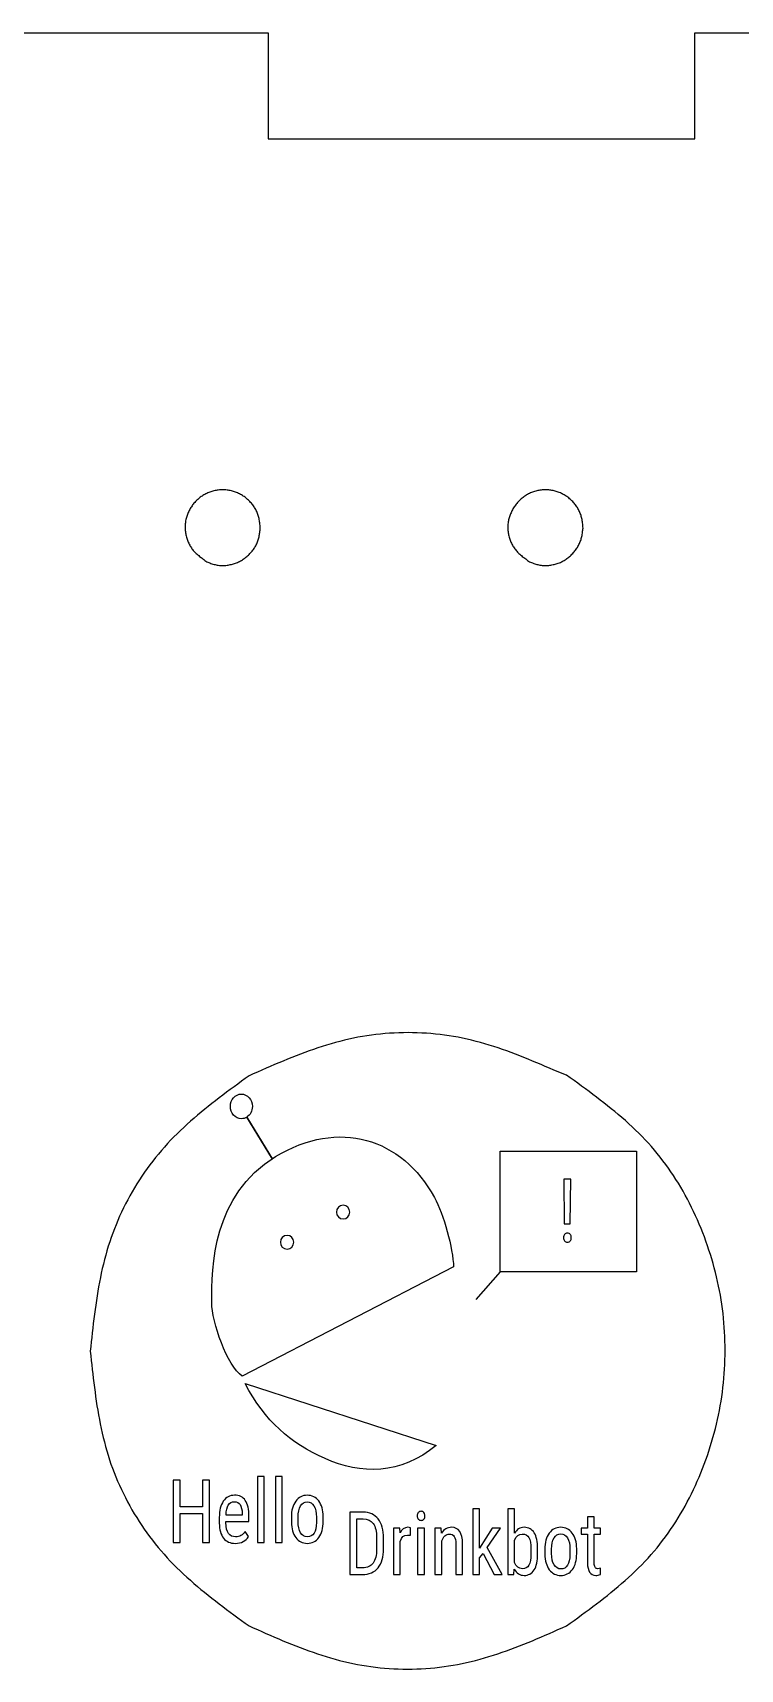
# Model space of a CAD drawing. Extents: x 296 to 898, y 544 to 846.
# Drawn here: x 806.8 to 839.9, y 769.6 to 846.3 of the extents above; entities that cross this region are included whole.
import ezdxf

# ---------------------------------------------------------------- set-up
doc = ezdxf.new("R2010")
doc.units = 0
doc.layers.get('0').update_dxf_attribs({"linetype": 'CONTINUOUS'})

msp = doc.modelspace()

# ---------------------------------------------------------------- linework, layer by layer
at = {"color": 7}
for p, q in [((797.807448, 846.316372), (817.809525, 846.316372)), ((817.809525, 846.316372), (817.809525, 841.342311)), ((837.811601, 841.342311), (837.811601, 846.316372)), ((837.811601, 846.316372), (857.813678, 846.316372)), ((817.809525, 841.342311), (837.811601, 841.342311))]:
    msp.add_line(p, q, dxfattribs=at)
at = {"color": 0}
for p, q in [((816.804094, 795.478218), (818.006933, 793.50592)), ((818.006933, 793.50592), (816.804094, 795.478218)), ((828.688224, 793.888481), (835.085804, 793.888481)), ((828.688224, 788.229636), (828.688224, 793.888481)), ((828.688224, 793.888481), (835.085802, 793.888481)), ((828.688224, 788.229636), (828.688224, 793.888481)), ((835.085802, 793.888481), (835.085802, 788.229636)), ((835.085804, 793.888481), (835.085804, 788.229636)), ((831.99858, 792.570227), (831.666563, 792.570227)), ((831.666563, 792.570227), (831.689768, 790.470265)), ((831.973589, 790.470265), (831.99858, 792.570227)), ((831.689768, 790.470265), (831.973589, 790.470265)), ((826.499478, 788.455542), (816.586769, 783.340505)), ((828.688224, 788.229636), (827.540445, 786.937506)), ((835.085804, 788.229636), (828.688224, 788.229636)), ((835.085802, 788.229636), (828.688224, 788.229636)), ((816.724265, 782.992045), (825.689069, 780.091033)), ((813.677457, 778.465081), (813.350795, 778.465081)), ((813.350795, 778.465081), (813.350795, 775.539201)), ((813.677457, 777.207113), (813.677457, 778.465081)), ((815.051937, 778.465081), (814.72349, 778.465081)), ((814.72349, 778.465081), (814.72349, 777.207113)), ((815.051937, 775.539201), (815.051937, 778.465081)), ((817.625962, 778.625843), (817.310011, 778.625843)), ((817.310011, 778.625843), (817.310011, 775.539201)), ((817.625962, 775.539201), (817.625962, 778.625843)), ((818.463146, 778.625843), (818.147194, 778.625843)), ((818.147194, 778.625843), (818.147194, 775.539201)), ((818.463146, 775.539201), (818.463146, 778.625843)), ((814.72349, 777.207113), (813.677457, 777.207113)), ((813.677457, 775.539201), (813.677457, 776.891616)), ((813.677457, 776.891616), (814.72349, 776.891616)), ((814.72349, 776.891616), (814.72349, 775.539201)), ((815.514262, 776.714777), (815.514262, 776.451529)), ((815.828429, 776.469614), (815.828429, 776.519853)), ((815.828429, 776.519853), (816.906592, 776.519853)), ((816.59064, 776.825302), (815.830214, 776.825302)), ((816.59064, 776.87353), (816.59064, 776.825302)), ((816.906592, 776.519853), (816.906592, 776.752958)), ((818.89334, 776.726835), (818.89334, 776.48971)), ((819.209292, 776.521862), (819.209292, 776.728844)), ((820.071465, 776.726835), (820.071465, 776.481671)), ((820.387417, 776.521862), (820.387417, 776.750949)), ((822.255526, 776.961152), (821.636118, 776.961152)), ((821.636118, 776.961152), (821.636118, 774.035272)), ((821.96278, 774.350768), (821.96278, 776.645655)), ((821.96278, 776.645655), (822.255526, 776.645655)), ((827.714174, 777.121914), (827.398222, 777.121914)), ((827.398222, 777.121914), (827.398222, 774.035272)), ((827.714174, 775.275153), (827.714174, 777.121914)), ((829.359979, 777.121914), (829.045812, 777.121914)), ((829.045812, 777.121914), (829.045812, 774.035272)), ((829.359979, 775.970452), (829.359979, 777.121914)), ((832.781898, 776.736084), (832.781898, 776.209586)), ((833.096065, 776.736084), (832.781898, 776.736084)), ((833.096065, 776.209586), (833.096065, 776.736084)), ((816.890527, 775.824554), (816.726303, 776.049622)), ((822.891, 775.750628), (822.891, 775.231729)), ((823.214092, 775.24903), (823.214092, 775.739356)), ((823.985228, 776.209586), (823.678202, 776.209586)), ((823.678202, 776.209586), (823.678202, 774.035272)), ((823.990584, 775.988538), (823.985228, 776.209586)), ((824.476114, 775.876004), (824.474329, 776.221643)), ((825.131223, 776.209586), (824.815271, 776.209586)), ((824.815271, 776.209586), (824.815271, 774.035272)), ((825.131223, 774.035272), (825.131223, 776.209586)), ((825.627464, 776.209586), (825.627464, 774.035272)), ((825.925565, 776.209586), (825.627464, 776.209586)), ((825.93449, 775.974471), (825.925565, 776.209586)), ((828.315732, 776.209586), (827.714174, 775.275153)), ((828.080107, 775.301277), (828.69416, 776.209586)), ((828.69416, 776.209586), (828.315732, 776.209586)), ((832.781898, 776.209586), (832.487367, 776.209586)), ((832.487367, 776.209586), (832.487367, 775.922223)), ((832.487367, 775.922223), (832.781898, 775.922223)), ((832.781898, 775.922223), (832.781898, 774.571817)), ((833.387026, 776.209586), (833.096065, 776.209586)), ((833.096065, 774.572131), (833.096065, 775.922223)), ((833.096065, 775.922223), (833.387026, 775.922223)), ((833.387026, 775.922223), (833.387026, 776.209586)), ((813.350795, 775.539201), (813.677457, 775.539201)), ((814.72349, 775.539201), (815.051937, 775.539201)), ((817.310011, 775.539201), (817.625962, 775.539201)), ((818.147194, 775.539201), (818.463146, 775.539201)), ((823.994154, 774.035272), (823.994154, 775.59065)), ((825.943416, 774.035272), (825.943416, 775.614765)), ((826.609235, 775.46405), (826.609235, 774.035272)), ((826.923402, 774.035272), (826.923402, 775.480126)), ((827.714174, 774.812961), (827.881967, 775.02999)), ((827.881967, 775.02999), (828.406769, 774.035272)), ((828.774487, 774.035272), (828.080107, 775.301277)), ((829.359979, 774.603593), (829.359979, 775.637246)), ((830.129331, 775.221775), (830.129331, 775.003019)), ((830.443498, 775.017933), (830.443498, 775.232953)), ((830.78087, 775.222906), (830.78087, 774.985781)), ((831.096822, 775.017933), (831.096822, 775.224915)), ((831.958995, 775.222906), (831.958995, 774.977743)), ((832.274947, 775.017933), (832.274947, 775.24702)), ((822.22518, 774.350768), (821.96278, 774.350768)), ((827.714174, 774.035272), (827.714174, 774.812961)), ((829.333204, 774.035272), (829.349269, 774.292492)), ((833.385241, 774.03502), (833.388811, 774.334692)), ((821.636118, 774.035272), (822.21804, 774.035272)), ((823.678202, 774.035272), (823.994154, 774.035272)), ((824.815271, 774.035272), (825.131223, 774.035272)), ((825.627464, 774.035272), (825.943416, 774.035272)), ((826.609235, 774.035272), (826.923402, 774.035272)), ((827.398222, 774.035272), (827.714174, 774.035272)), ((828.406769, 774.035272), (828.774487, 774.035272)), ((829.045812, 774.035272), (829.333204, 774.035272))]:
    msp.add_line(p, q, dxfattribs=at)
at = {"color": 7}
for points in [[(815.167096, 824.814015), (815.101612, 824.794172), (815.037265, 824.770518), (814.974532, 824.74316)], [(815.366645, 824.861799), (815.299282, 824.849919), (815.232607, 824.833833), (815.167096, 824.814015)], [(815.57085, 824.885876), (815.502402, 824.881907), (815.434166, 824.87397), (815.366645, 824.861799)], [(815.776458, 824.885903), (815.70801, 824.889845), (815.639324, 824.889845), (815.57085, 824.885876)], [(815.980743, 824.861826), (815.913221, 824.873732), (815.844958, 824.881934), (815.776458, 824.885903)], [(816.18045, 824.814015), (816.114886, 824.833859), (816.048185, 824.84984), (815.980743, 824.861826)], [(816.373093, 824.74316), (816.310334, 824.770544), (816.245987, 824.794198), (816.18045, 824.814015)], [(830.30076, 824.81428), (830.235196, 824.794436), (830.170823, 824.770941), (830.10809, 824.743557)], [(830.500494, 824.861958), (830.433078, 824.849919), (830.366324, 824.834018), (830.30076, 824.81428)], [(830.704779, 824.88577), (830.636304, 824.881802), (830.568042, 824.873864), (830.500494, 824.861958)], [(830.91036, 824.885903), (830.841912, 824.889766), (830.773226, 824.889766), (830.704779, 824.88577)], [(831.114592, 824.861826), (831.04707, 824.873732), (830.978834, 824.881934), (830.91036, 824.885903)], [(831.314273, 824.814042), (831.248735, 824.833886), (831.182034, 824.849866), (831.114592, 824.861826)], [(831.506916, 824.743186), (831.444183, 824.770571), (831.37981, 824.794224), (831.314273, 824.814042)], [(814.206394, 824.095724), (814.168876, 824.039871), (814.134454, 823.981927), (814.103418, 823.922237)], [(814.327943, 824.256882), (814.284552, 824.205421), (814.243938, 824.151604), (814.206394, 824.095724)], [(814.467564, 824.405208), (814.418351, 824.358376), (814.371732, 824.30882), (814.327943, 824.256882)], [(814.622689, 824.537049), (814.568529, 824.496066), (814.51675, 824.452012), (814.467564, 824.405208)], [(814.791758, 824.650159), (814.733232, 824.615842), (814.676797, 824.577981), (814.622689, 824.537049)], [(814.974532, 824.74316), (814.911826, 824.715828), (814.85076, 824.684766), (814.791758, 824.650159)], [(816.555603, 824.650159), (816.496733, 824.684793), (816.43572, 824.715828), (816.373093, 824.74316)], [(816.724169, 824.537049), (816.670247, 824.578007), (816.61397, 824.615842), (816.555603, 824.650159)], [(816.879029, 824.405234), (816.82987, 824.451959), (816.778197, 824.496066), (816.724169, 824.537049)], [(817.019444, 824.256882), (816.975232, 824.308714), (816.928401, 824.358297), (816.879029, 824.405234)], [(817.142978, 824.095672), (817.104772, 824.151604), (817.063418, 824.205368), (817.019444, 824.256882)], [(817.246906, 823.922184), (817.215923, 823.982139), (817.181025, 824.039977), (817.142978, 824.095672)], [(829.340402, 824.084982), (829.302937, 824.028229), (829.268541, 823.969439), (829.237479, 823.908929)], [(829.461793, 824.249051), (829.418454, 824.196557), (829.377893, 824.141788), (829.340402, 824.084982)], [(829.601016, 824.400233), (829.551883, 824.35245), (829.505449, 824.301914), (829.461793, 824.249051)], [(829.756009, 824.53488), (829.701796, 824.493049), (829.65007, 824.447991), (829.601016, 824.400233)], [(829.925607, 824.650159), (829.86679, 824.615287), (829.810169, 824.576684), (829.756009, 824.53488)], [(830.10809, 824.743557), (830.045437, 824.716199), (829.984424, 824.685031), (829.925607, 824.650159)], [(831.689452, 824.650159), (831.630556, 824.684819), (831.569543, 824.715855), (831.506916, 824.743186)], [(831.858044, 824.537049), (831.804096, 824.577981), (831.747819, 824.615842), (831.689452, 824.650159)], [(832.012905, 824.405234), (831.963745, 824.451959), (831.912072, 824.496039), (831.858044, 824.537049)], [(832.153293, 824.256882), (832.109108, 824.308714), (832.062276, 824.358297), (832.012905, 824.405234)], [(832.276827, 824.095672), (832.238621, 824.151604), (832.197267, 824.205368), (832.153293, 824.256882)], [(832.380755, 823.922184), (832.349773, 823.982139), (832.314874, 824.039977), (832.276827, 824.095672)], [(813.922311, 823.338778), (813.913844, 823.270595), (813.909875, 823.201936), (813.909875, 823.13325)], [(813.959564, 823.541475), (813.94316, 823.474747), (813.930645, 823.407014), (813.922311, 823.338778)], [(814.020894, 823.738167), (813.996553, 823.673926), (813.976048, 823.608203), (813.959564, 823.541475)], [(814.103418, 823.922237), (814.072382, 823.862547), (814.044786, 823.801084), (814.020894, 823.738167)], [(817.326493, 823.738167), (817.304532, 823.801296), (817.277598, 823.862785), (817.246906, 823.922184)], [(817.380283, 823.541608), (817.36626, 823.608124), (817.348903, 823.674005), (817.326493, 823.738167)], [(817.41399, 823.338963), (817.404942, 823.406855), (817.394358, 823.474562), (817.380283, 823.541608)], [(817.437485, 823.097954), (817.430077, 823.166587), (817.422986, 823.270516), (817.41399, 823.338963)], [(829.057112, 823.333354), (829.048646, 823.267023), (829.043883, 823.200136), (829.043619, 823.13325)], [(829.09463, 823.53076), (829.078226, 823.465778), (829.065711, 823.399844), (829.057112, 823.333354)], [(829.154744, 823.722503), (829.131196, 823.659797), (829.110982, 823.595741), (829.09463, 823.53076)], [(829.237479, 823.908929), (829.206443, 823.848418), (829.178768, 823.786162), (829.154744, 823.722503)], [(832.460342, 823.738167), (832.438382, 823.801296), (832.411447, 823.862785), (832.380755, 823.922184)], [(832.514132, 823.541608), (832.500109, 823.608124), (832.482752, 823.674005), (832.460342, 823.738167)], [(832.54784, 823.338963), (832.538791, 823.406855), (832.528208, 823.474562), (832.514132, 823.541608)], [(832.571388, 823.097954), (832.563979, 823.166587), (832.556835, 823.270516), (832.54784, 823.338963)], [(813.909875, 823.13325), (813.909928, 823.06467), (813.914347, 822.99609), (813.922549, 822.928012)], [(813.922549, 822.928012), (813.931148, 822.859856), (813.943583, 822.792228), (813.96004, 822.725553)], [(813.96004, 822.725553), (813.976444, 822.658719), (813.99687, 822.592838), (814.020894, 822.528306)], [(814.020894, 822.528306), (814.044442, 822.464965), (814.071694, 822.40292), (814.102386, 822.342675)], [(817.246906, 822.309073), (817.277624, 822.368472), (817.304479, 822.429934), (817.326493, 822.493037)], [(817.326493, 822.493037), (817.348982, 822.557199), (817.366313, 822.62308), (817.380283, 822.689596)], [(817.380283, 822.689596), (817.394305, 822.756668), (817.404889, 822.824349), (817.413938, 822.892267)], [(817.413938, 822.892267), (817.422933, 822.960688), (817.430342, 823.029321), (817.437485, 823.097954)], [(829.043619, 823.13325), (829.043486, 823.064723), (829.047931, 822.996143), (829.056398, 822.928118)], [(829.056398, 822.928118), (829.064838, 822.859935), (829.077274, 822.792308), (829.093731, 822.725633)], [(829.093731, 822.725633), (829.110135, 822.658746), (829.13064, 822.592838), (829.154744, 822.528306)], [(829.154744, 822.528306), (829.178292, 822.464939), (829.205649, 822.402894), (829.236394, 822.342648)], [(832.380702, 822.322355), (832.41142, 822.382574), (832.438276, 822.44483), (832.460342, 822.508701)], [(832.460342, 822.508701), (832.482038, 822.571354), (832.499024, 822.635595), (832.512862, 822.700418)], [(832.512862, 822.700418), (832.526885, 822.765717), (832.537468, 822.831651), (832.546781, 822.897771)], [(832.546781, 822.897771), (832.556042, 822.964366), (832.563715, 823.031173), (832.571388, 823.097954)], [(814.102386, 822.342675), (814.133025, 822.282588), (814.167183, 822.2243), (814.204912, 822.168394)], [(814.204912, 822.168394), (814.242404, 822.112858), (814.28344, 822.05965), (814.327943, 822.009591)], [(814.327943, 822.009591), (814.372684, 821.959293), (814.420944, 821.912171), (814.471268, 821.867457)], [(814.471268, 821.867457), (814.521857, 821.822477), (814.574535, 821.779906), (814.628113, 821.738578)], [(814.628113, 821.738578), (814.682035, 821.697012), (814.73691, 821.656689), (814.791758, 821.616341)], [(816.555603, 821.581045), (816.613943, 821.615282), (816.670194, 821.653091), (816.724063, 821.693996)], [(816.724063, 821.693996), (816.778117, 821.735006), (816.82979, 821.779139), (816.878977, 821.825864)], [(816.878977, 821.825864), (816.928374, 821.872854), (816.975205, 821.922463), (817.019444, 821.974322)], [(817.019444, 821.974322), (817.063418, 822.025889), (817.104798, 822.079652), (817.143004, 822.135585)], [(817.143004, 822.135585), (817.181025, 822.19128), (817.215923, 822.249118), (817.246906, 822.309073)], [(829.236394, 822.342648), (829.267033, 822.282588), (829.301164, 822.2243), (829.338867, 822.168367)], [(829.338867, 822.168367), (829.376332, 822.112831), (829.417316, 822.05965), (829.461793, 822.009591)], [(829.461793, 822.009591), (829.506507, 821.959293), (829.554767, 821.912171), (829.605064, 821.867457)], [(829.605064, 821.867457), (829.655679, 821.822477), (829.708331, 821.779906), (829.761936, 821.738578)], [(829.761936, 821.738578), (829.815884, 821.697012), (829.870733, 821.656689), (829.925607, 821.616341)], [(831.689452, 821.581045), (831.74811, 821.615838), (831.804493, 821.654414), (831.858415, 821.696165)], [(831.858415, 821.696165), (831.912522, 821.738049), (831.964142, 821.783134), (832.013196, 821.830865)], [(832.013196, 821.830865), (832.062488, 821.878807), (832.109187, 821.929396), (832.153293, 821.982153)], [(832.153293, 821.982153), (832.19724, 822.034726), (832.238595, 822.089442), (832.2768, 822.146301)], [(832.2768, 822.146301), (832.314821, 822.202895), (832.34972, 822.261606), (832.380702, 822.322355)], [(814.791758, 821.616341), (814.854305, 821.552629), (814.916853, 821.524239), (814.980062, 821.497331)], [(814.980062, 821.497331), (815.042821, 821.470634), (815.106242, 821.445473), (815.170853, 821.423486)], [(815.170853, 821.423486), (815.234988, 821.40179), (815.300287, 821.383031), (815.366645, 821.369378)], [(815.366645, 821.369378), (815.433425, 821.35562), (815.501291, 821.346889), (815.569368, 821.342867)], [(815.569368, 821.342867), (815.638001, 821.338634), (815.706872, 821.339163), (815.775452, 821.342867)], [(815.775452, 821.342867), (815.844297, 821.348159), (815.912877, 821.35689), (815.980743, 821.369326)], [(815.980743, 821.369326), (816.048291, 821.381814), (816.115151, 821.39798), (816.180847, 821.417877)], [(816.180847, 821.417877), (816.246305, 821.43772), (816.310625, 821.461268), (816.373358, 821.48852)], [(816.373358, 821.48852), (816.435879, 821.515693), (816.496812, 821.54657), (816.555603, 821.581045)], [(829.925607, 821.616341), (829.988155, 821.552629), (830.050702, 821.524213), (830.113938, 821.497304)], [(830.113938, 821.497304), (830.176697, 821.470608), (830.240117, 821.44542), (830.304729, 821.423459)], [(830.304729, 821.423459), (830.368864, 821.401763), (830.434163, 821.383004), (830.500494, 821.369378)], [(830.500494, 821.369378), (830.567275, 821.35562), (830.635087, 821.347153), (830.703165, 821.34292)], [(830.703165, 821.34292), (830.771771, 821.338687), (830.840642, 821.339216), (830.909222, 821.34292)], [(830.909222, 821.34292), (830.978093, 821.348265), (831.0467, 821.356996), (831.114592, 821.369431)], [(831.114592, 821.369431), (831.182193, 821.381814), (831.249106, 821.397795), (831.314908, 821.417612)], [(831.314908, 821.417612), (831.380392, 821.437456), (831.444765, 821.460818), (831.507498, 821.488123)], [(831.507498, 821.488123), (831.569993, 821.515323), (831.630847, 821.546279), (831.689452, 821.581045)], [(825.224861, 799.411184), (824.651588, 799.449602), (824.075934, 799.449469), (823.502688, 799.410946)], [(820.132902, 798.723982), (819.58368, 798.540705), (819.043744, 798.331393), (818.509127, 798.109699)], [(821.802687, 799.180282), (821.237352, 799.063495), (820.680536, 798.906677), (820.132902, 798.723982)], [(823.502688, 799.410946), (822.931638, 799.372555), (822.362995, 799.296064), (821.802687, 799.180282)], [(826.924385, 799.180282), (826.364315, 799.296434), (825.795779, 799.372926), (825.224861, 799.411184)], [(828.586286, 798.724167), (828.04135, 798.906836), (827.487154, 799.063575), (826.924385, 799.180282)], [(830.202255, 798.109858), (829.670284, 798.331552), (829.132942, 798.540917), (828.586286, 798.724167)], [(818.509127, 798.109699), (817.971944, 797.886946), (817.440131, 797.651705), (816.908319, 797.416438)], [(831.795232, 797.451707), (831.266039, 797.651732), (830.736846, 797.887026), (830.202255, 798.109858)], [(816.908319, 797.416438), (816.439398, 797.075496), (815.97045, 796.734527), (815.509652, 796.382631)], [(833.205938, 796.41327), (832.741329, 796.767018), (832.268281, 797.109362), (831.795232, 797.451707)], [(815.509652, 796.382631), (815.051076, 796.032455), (814.600544, 795.671431), (814.167976, 795.289293)], [(834.554545, 795.314852), (834.120311, 795.699503), (833.667292, 796.062009), (833.205938, 796.41327)], [(814.167976, 795.289293), (813.736705, 794.90832), (813.32332, 794.506312), (812.94031, 794.076867)], [(835.778931, 794.096472), (835.39854, 794.529013), (834.98579, 794.932847), (834.554545, 795.314852)], [(812.94031, 794.076867), (812.558807, 793.649115), (812.207493, 793.194084), (811.88822, 792.717808)], [(836.811309, 792.739477), (836.498466, 793.214563), (836.154454, 793.669514), (835.778931, 794.096472)], [(811.88822, 792.717808), (811.567678, 792.2396), (811.279441, 791.739961), (811.02589, 791.223097)], [(837.663585, 791.247492), (837.410114, 791.761524), (837.12656, 792.26074), (836.811309, 792.739477)], [(811.02589, 791.223097), (810.773319, 790.708271), (810.55517, 790.176353), (810.375545, 789.631973)], [(838.335865, 789.65941), (838.14211, 790.200827), (837.918008, 790.731607), (837.663585, 791.247492)], [(810.375545, 789.631973), (810.194517, 789.083306), (810.052621, 788.521993), (809.937977, 787.955705)], [(838.83262, 787.985682), (838.697153, 788.552314), (838.532053, 789.111299), (838.335865, 789.65941)], [(809.937977, 787.955705), (809.822962, 787.387697), (809.735359, 786.814716), (809.661223, 786.240199)], [(839.135965, 786.272743), (839.073179, 786.848926), (838.96761, 787.421088), (838.83262, 787.985682)], [(809.661223, 786.240199), (809.586716, 785.662852), (809.525809, 785.083944), (809.464875, 784.505036)], [(839.238676, 784.540331), (839.218568, 785.119133), (839.198592, 785.697936), (839.135965, 786.272743)], [(809.464875, 784.505036), (809.524856, 783.927027), (809.584837, 783.384287), (809.658444, 782.807813)], [(839.13398, 782.805088), (839.197454, 783.380794), (839.218065, 783.960576), (839.238676, 784.540331)], [(809.658444, 782.807813), (809.731681, 782.23417), (809.818385, 781.662061), (809.932526, 781.0949)], [(838.827619, 781.089609), (838.963642, 781.65497), (839.070348, 782.227978), (839.13398, 782.805088)], [(809.932526, 781.0949), (810.046324, 780.529512), (810.187399, 779.969045), (810.367687, 779.421226)], [(838.328007, 779.413394), (838.525015, 779.962351), (838.691094, 780.52213), (838.827619, 781.089609)], [(810.367687, 779.421226), (810.546518, 778.877904), (810.7639, 778.347044), (811.015678, 777.833196)], [(837.653319, 777.822322), (837.90851, 778.339186), (838.133353, 778.870998), (838.328007, 779.413394)], [(811.015678, 777.833196), (811.26846, 777.317285), (811.555904, 776.818546), (811.875547, 776.341184)], [(836.798583, 776.327611), (837.114707, 776.807222), (837.399081, 777.307363), (837.653319, 777.822322)], [(811.875547, 776.341184), (812.19392, 775.865702), (812.544255, 775.411386), (812.92462, 774.984163)], [(835.763241, 774.968473), (836.139876, 775.396013), (836.484866, 775.851705), (836.798583, 776.327611)], [(812.92462, 774.984163), (813.308901, 774.552575), (813.723847, 774.148609), (814.156784, 773.76581)], [(834.543327, 773.756073), (834.972905, 774.136253), (835.38412, 774.538102), (835.763241, 774.968473)], [(814.156784, 773.76581), (814.591045, 773.381846), (815.043403, 773.019156), (815.503831, 772.667392)], [(833.200117, 772.662735), (833.659566, 773.012409), (834.11076, 773.373247), (834.543327, 773.756073)], [(815.503831, 772.667392), (815.966561, 772.313882), (816.43744, 771.971406), (816.908319, 771.628929)], [(831.795232, 771.628929), (832.266323, 771.969765), (832.737387, 772.310601), (833.200117, 772.662735)], [(816.908319, 771.628929), (817.437512, 771.393635), (817.966705, 771.158341), (818.501322, 770.935535)], [(830.19445, 770.935694), (830.731634, 771.158447), (831.263446, 771.393688), (831.795232, 771.628929)], [(818.501322, 770.935535), (819.033293, 770.713814), (819.570636, 770.504476), (820.117291, 770.321226)], [(820.117291, 770.321226), (820.662227, 770.138557), (821.216423, 769.981792), (821.779166, 769.865084)], [(826.900864, 769.865084), (827.466199, 769.981898), (828.023041, 770.13869), (828.570649, 770.321411)], [(828.570649, 770.321411), (829.119872, 770.504661), (829.659833, 770.714), (830.19445, 770.935694)], [(821.779166, 769.865084), (822.339262, 769.748932), (822.907799, 769.672441), (823.478717, 769.634182)], [(823.478717, 769.634182), (824.051963, 769.595765), (824.627617, 769.595923), (825.200863, 769.634447)], [(825.200863, 769.634447), (825.771913, 769.672838), (826.340582, 769.749329), (826.900864, 769.865084)]]:
    msp.add_open_spline(points, degree=3, dxfattribs=at)
at = {"color": 0}
for points in [[(816.036251, 795.981665), (816.036251, 796.301296), (816.266417, 796.56041), (816.550342, 796.56041)], [(816.550342, 796.56041), (816.834267, 796.56041), (817.064433, 796.301296), (817.064433, 795.981665)], [(816.550342, 795.402919), (816.266417, 795.402919), (816.036251, 795.662033), (816.036251, 795.981665)], [(817.064433, 795.981665), (817.064433, 795.765921), (816.95957, 795.577747), (816.804094, 795.478218)], [(816.804094, 795.478218), (816.729227, 795.430291), (816.642625, 795.402919), (816.550342, 795.402919)], [(818.151522, 793.626494), (821.115814, 795.428009), (824.079836, 794.493392), (825.601988, 791.71818)], [(815.162476, 786.780266), (815.162476, 788.455542), (815.187232, 791.824979), (818.151522, 793.626494)], [(821.319965, 791.351703), (821.146456, 791.351703), (821.005799, 791.207748), (821.005799, 791.030176)], [(821.005799, 791.030176), (821.005799, 790.852605), (821.146456, 790.70865), (821.319965, 790.70865)], [(821.634132, 791.030176), (821.634132, 791.207748), (821.493474, 791.351703), (821.319965, 791.351703)], [(821.319965, 790.70865), (821.493474, 790.70865), (821.634132, 790.852605), (821.634132, 791.030176)], [(825.601988, 791.71818), (826.029129, 790.939405), (826.476385, 789.318727), (826.499478, 788.455542)], [(818.692388, 789.93699), (818.518879, 789.93699), (818.378221, 789.793039), (818.378221, 789.615464)], [(818.692388, 789.93699), (818.518879, 789.93699), (818.378221, 789.793039), (818.378221, 789.615466)], [(818.378221, 789.615466), (818.378221, 789.437891), (818.518879, 789.293939), (818.692388, 789.293939)], [(818.378221, 789.615464), (818.378221, 789.437891), (818.518879, 789.293939), (818.692388, 789.293939)], [(819.006555, 789.615464), (819.006555, 789.793039), (818.865898, 789.93699), (818.692388, 789.93699)], [(819.006555, 789.615466), (819.006555, 789.793039), (818.865898, 789.93699), (818.692388, 789.93699)], [(818.692388, 789.293939), (818.865898, 789.293939), (819.006555, 789.437891), (819.006555, 789.615466)], [(818.692388, 789.293939), (818.865898, 789.293939), (819.006555, 789.437891), (819.006555, 789.615464)], [(831.704048, 789.982954), (831.674289, 789.942072), (831.659423, 789.89152), (831.659423, 789.831234)], [(831.659423, 789.831234), (831.659423, 789.770948), (831.674289, 789.721023), (831.704048, 789.681524)], [(831.839711, 790.044244), (831.77902, 790.044244), (831.733781, 790.023804), (831.704048, 789.982954)], [(831.704048, 789.681524), (831.733781, 789.642024), (831.77902, 789.622242), (831.839711, 789.622242)], [(831.974482, 789.982954), (831.944136, 790.023804), (831.899203, 790.044244), (831.839711, 790.044244)], [(831.839711, 789.622242), (831.899203, 789.622242), (831.944136, 789.642024), (831.974482, 789.681524)], [(832.02, 789.831234), (832.02, 789.89152), (832.004827, 789.942072), (831.974482, 789.982954)], [(831.974482, 789.681524), (832.004827, 789.721023), (832.02, 789.770948), (832.02, 789.831234)], [(816.586769, 783.340505), (815.888156, 783.793149), (815.162476, 785.903594), (815.162476, 786.780266)], [(820.479749, 779.469585), (818.820134, 780.221401), (817.660102, 781.214362), (816.724265, 782.992045)], [(825.689069, 780.091033), (824.031214, 778.717767), (822.139366, 778.717767), (820.479749, 779.469585)], [(815.702584, 777.477395), (815.577017, 777.293177), (815.514262, 777.038972), (815.514262, 776.714777)], [(816.228277, 777.753706), (816.003363, 777.753706), (815.828122, 777.661581), (815.702584, 777.477395)], [(815.830214, 776.825302), (815.838525, 777.038312), (815.874226, 777.19537), (815.937316, 777.296537)], [(815.937316, 777.296537), (816.000378, 777.397673), (816.097356, 777.448257), (816.228277, 777.448257)], [(816.735228, 777.510552), (816.623357, 777.672634), (816.454364, 777.753706), (816.228277, 777.753706)], [(816.228277, 777.448257), (816.34609, 777.448257), (816.433836, 777.404047), (816.491571, 777.315628)], [(816.491571, 777.315628), (816.549277, 777.227208), (816.582301, 777.079822), (816.59064, 776.87353)], [(816.906592, 776.752958), (816.904193, 777.095898), (816.847072, 777.34844), (816.735228, 777.510552)], [(819.097727, 777.477395), (818.96145, 777.293177), (818.89334, 777.042991), (818.89334, 776.726835)], [(819.637701, 777.753706), (819.413957, 777.753706), (819.233975, 777.661581), (819.097727, 777.477395)], [(819.209292, 776.728844), (819.209292, 776.949893), (819.248256, 777.125036), (819.326212, 777.254337)], [(819.326212, 777.254337), (819.40414, 777.383606), (819.507979, 777.448257), (819.637701, 777.448257)], [(820.177675, 777.484428), (820.041398, 777.663936), (819.861416, 777.753706), (819.637701, 777.753706)], [(819.637701, 777.448257), (819.769794, 777.448257), (819.875111, 777.383606), (819.953653, 777.254337)], [(819.953653, 777.254337), (820.032194, 777.125036), (820.071465, 776.949202), (820.071465, 776.726835)], [(820.387417, 776.750949), (820.383847, 777.060417), (820.313924, 777.304889), (820.177675, 777.484428)], [(815.514262, 776.451529), (815.516633, 776.13936), (815.582093, 775.902581), (815.710616, 775.741159)], [(815.945349, 775.961202), (815.867393, 776.067017), (815.828429, 776.236508), (815.828429, 776.469614)], [(818.89334, 776.48971), (818.898081, 776.185579), (818.968005, 775.944435), (819.103082, 775.766278)], [(819.326212, 775.99436), (819.248256, 776.122279), (819.209292, 776.298113), (819.209292, 776.521862)], [(820.071465, 776.481671), (820.063126, 776.028836), (819.919737, 775.802449), (819.641271, 775.802449)], [(820.183923, 775.774316), (820.319586, 775.957843), (820.387417, 776.207025), (820.387417, 776.521862)], [(822.962401, 776.640631), (822.794608, 776.854301), (822.558983, 776.961152), (822.255526, 776.961152)], [(822.255526, 776.645655), (822.468531, 776.645655), (822.627707, 776.573563), (822.733024, 776.429442)], [(822.733024, 776.429442), (822.838341, 776.285289), (822.891, 776.059028), (822.891, 775.750628)], [(823.214092, 775.739356), (823.214092, 776.126505), (823.130195, 776.42693), (822.962401, 776.640631)], [(824.842047, 776.939047), (824.812287, 776.897506), (824.797421, 776.846608), (824.797421, 776.786322)], [(824.797421, 776.786322), (824.797421, 776.726036), (824.812287, 776.675798), (824.842047, 776.635607)], [(824.975925, 777.001342), (824.916405, 777.001342), (824.871779, 776.980556), (824.842047, 776.939047)], [(824.842047, 776.635607), (824.871779, 776.595417), (824.916405, 776.575321), (824.975925, 776.575321)], [(825.110695, 776.938042), (825.080349, 776.980242), (825.035417, 777.001342), (824.975925, 777.001342)], [(824.975925, 776.575321), (825.036616, 776.575321), (825.081828, 776.595417), (825.111588, 776.635607)], [(825.156214, 776.786322), (825.156214, 776.845258), (825.141041, 776.895842), (825.110695, 776.938042)], [(825.111588, 776.635607), (825.14132, 776.675798), (825.156214, 776.726036), (825.156214, 776.786322)], [(815.710616, 775.741159), (815.839139, 775.579705), (816.023584, 775.49901), (816.263978, 775.49901)], [(816.281829, 775.802449), (816.135455, 775.802449), (816.023277, 775.855357), (815.945349, 775.961202)], [(816.263978, 775.49901), (816.544815, 775.49901), (816.753664, 775.607525), (816.890527, 775.824554)], [(816.527271, 775.861731), (816.456455, 775.822199), (816.374651, 775.802449), (816.281829, 775.802449)], [(816.726303, 776.049622), (816.664412, 775.963871), (816.598059, 775.90123), (816.527271, 775.861731)], [(819.103082, 775.766278), (819.238131, 775.588089), (819.417527, 775.49901), (819.641271, 775.49901)], [(819.641271, 775.802449), (819.509178, 775.802449), (819.40414, 775.866409), (819.326212, 775.99436)], [(819.641271, 775.49901), (819.867357, 775.49901), (820.04826, 775.590758), (820.183923, 775.774316)], [(824.349376, 776.249777), (824.194664, 776.249777), (824.075066, 776.162676), (823.990584, 775.988538)], [(823.994154, 775.59065), (824.058415, 775.790253), (824.171458, 775.890071), (824.333311, 775.890071)], [(824.333311, 775.890071), (824.384463, 775.890071), (824.432074, 775.885361), (824.476114, 775.876004)], [(824.474329, 776.221643), (824.440999, 776.240389), (824.399357, 776.249777), (824.349376, 776.249777)], [(826.403956, 776.249777), (826.213542, 776.249777), (826.057044, 776.157998), (825.93449, 775.974471)], [(825.943416, 775.614765), (825.981487, 775.709872), (826.031775, 775.786894), (826.094251, 775.845861)], [(826.094251, 775.845861), (826.156728, 775.904797), (826.227237, 775.93428), (826.305778, 775.93428)], [(826.305778, 775.93428), (826.406912, 775.93428), (826.482776, 775.898423), (826.533371, 775.82677)], [(826.923402, 775.480126), (826.918632, 775.993216), (826.745484, 776.249777), (826.403956, 776.249777)], [(826.533371, 775.82677), (826.583938, 775.755086), (826.609235, 775.634169), (826.609235, 775.46405)], [(829.806239, 776.249777), (829.612255, 776.249777), (829.463511, 776.156648), (829.359979, 775.970452)], [(829.359979, 775.637246), (829.439692, 775.835248), (829.561075, 775.93428), (829.724127, 775.93428)], [(829.724127, 775.93428), (829.86693, 775.93428), (829.970156, 775.87974), (830.033831, 775.770692)], [(830.282844, 775.996576), (830.176913, 776.165377), (830.018045, 776.249777), (829.806239, 776.249777)], [(830.033831, 775.770692), (830.097479, 775.661643), (830.129331, 775.478681), (830.129331, 775.221775)], [(830.443498, 775.232953), (830.442298, 775.573224), (830.388747, 775.827775), (830.282844, 775.996576)], [(830.985257, 775.973466), (830.84898, 775.789249), (830.78087, 775.539062), (830.78087, 775.222906)], [(831.525231, 776.249777), (831.301487, 776.249777), (831.121505, 776.157652), (830.985257, 775.973466)], [(831.096822, 775.224915), (831.096822, 775.445964), (831.135786, 775.621107), (831.213742, 775.750408)], [(831.213742, 775.750408), (831.29167, 775.879678), (831.395509, 775.944328), (831.525231, 775.944328)], [(832.065205, 775.9805), (831.928928, 776.160007), (831.748946, 776.249777), (831.525231, 776.249777)], [(831.525231, 775.944328), (831.657324, 775.944328), (831.762641, 775.879678), (831.841183, 775.750408)], [(831.841183, 775.750408), (831.919724, 775.621107), (831.958995, 775.445273), (831.958995, 775.222906)], [(832.274947, 775.24702), (832.271377, 775.556488), (832.201454, 775.80096), (832.065205, 775.9805)], [(822.891, 775.231729), (822.888601, 774.940723), (822.834464, 774.72115), (822.728561, 774.57301)], [(822.958831, 774.351773), (823.128996, 774.562774), (823.214092, 774.861849), (823.214092, 775.24903)], [(830.129331, 775.003019), (830.128131, 774.766176), (830.096586, 774.591567), (830.034724, 774.479159)], [(830.281059, 774.252301), (830.389333, 774.423771), (830.443498, 774.678982), (830.443498, 775.017933)], [(830.78087, 774.985781), (830.785611, 774.68165), (830.855535, 774.440507), (830.990612, 774.262349)], [(831.213742, 774.490431), (831.135786, 774.61835), (831.096822, 774.794184), (831.096822, 775.017933)], [(831.958995, 774.977743), (831.950656, 774.524907), (831.807267, 774.29852), (831.528801, 774.29852)], [(832.071453, 774.270387), (832.207116, 774.453914), (832.274947, 774.703096), (832.274947, 775.017933)], [(822.21804, 774.035272), (822.541718, 774.035272), (822.788639, 774.140772), (822.958831, 774.351773)], [(822.728561, 774.57301), (822.62263, 774.424838), (822.454837, 774.350768), (822.22518, 774.350768)], [(829.349269, 774.292492), (829.451602, 774.094207), (829.605115, 773.995081), (829.809809, 773.995081)], [(829.727697, 774.310578), (829.561075, 774.310578), (829.438521, 774.408228), (829.359979, 774.603593)], [(830.034724, 774.479159), (829.972833, 774.36675), (829.8705, 774.310578), (829.727697, 774.310578)], [(829.809809, 773.995081), (830.015674, 773.995081), (830.172757, 774.0808), (830.281059, 774.252301)], [(830.990612, 774.262349), (831.125661, 774.08416), (831.305058, 773.995081), (831.528801, 773.995081)], [(831.528801, 774.29852), (831.396708, 774.29852), (831.29167, 774.36248), (831.213742, 774.490431)], [(831.528801, 773.995081), (831.754887, 773.995081), (831.93579, 774.086829), (832.071453, 774.270387)], [(832.781898, 774.571817), (832.781898, 774.388259), (832.814614, 774.246273), (832.880075, 774.145796)], [(832.880075, 774.145796), (832.945508, 774.045319), (833.040729, 773.995081), (833.165681, 773.995081)], [(833.133551, 774.376955), (833.10856, 774.421228), (833.096065, 774.486286), (833.096065, 774.572131)], [(833.262073, 774.310578), (833.201382, 774.310578), (833.158541, 774.332682), (833.133551, 774.376955)], [(833.388811, 774.334692), (833.34597, 774.318616), (833.303715, 774.310578), (833.262073, 774.310578)], [(833.165681, 773.995081), (833.240653, 773.995081), (833.313839, 774.008394), (833.385241, 774.03502)]]:
    msp.add_open_spline(points, degree=3, dxfattribs=at)

doc.saveas('drawing.dxf')
